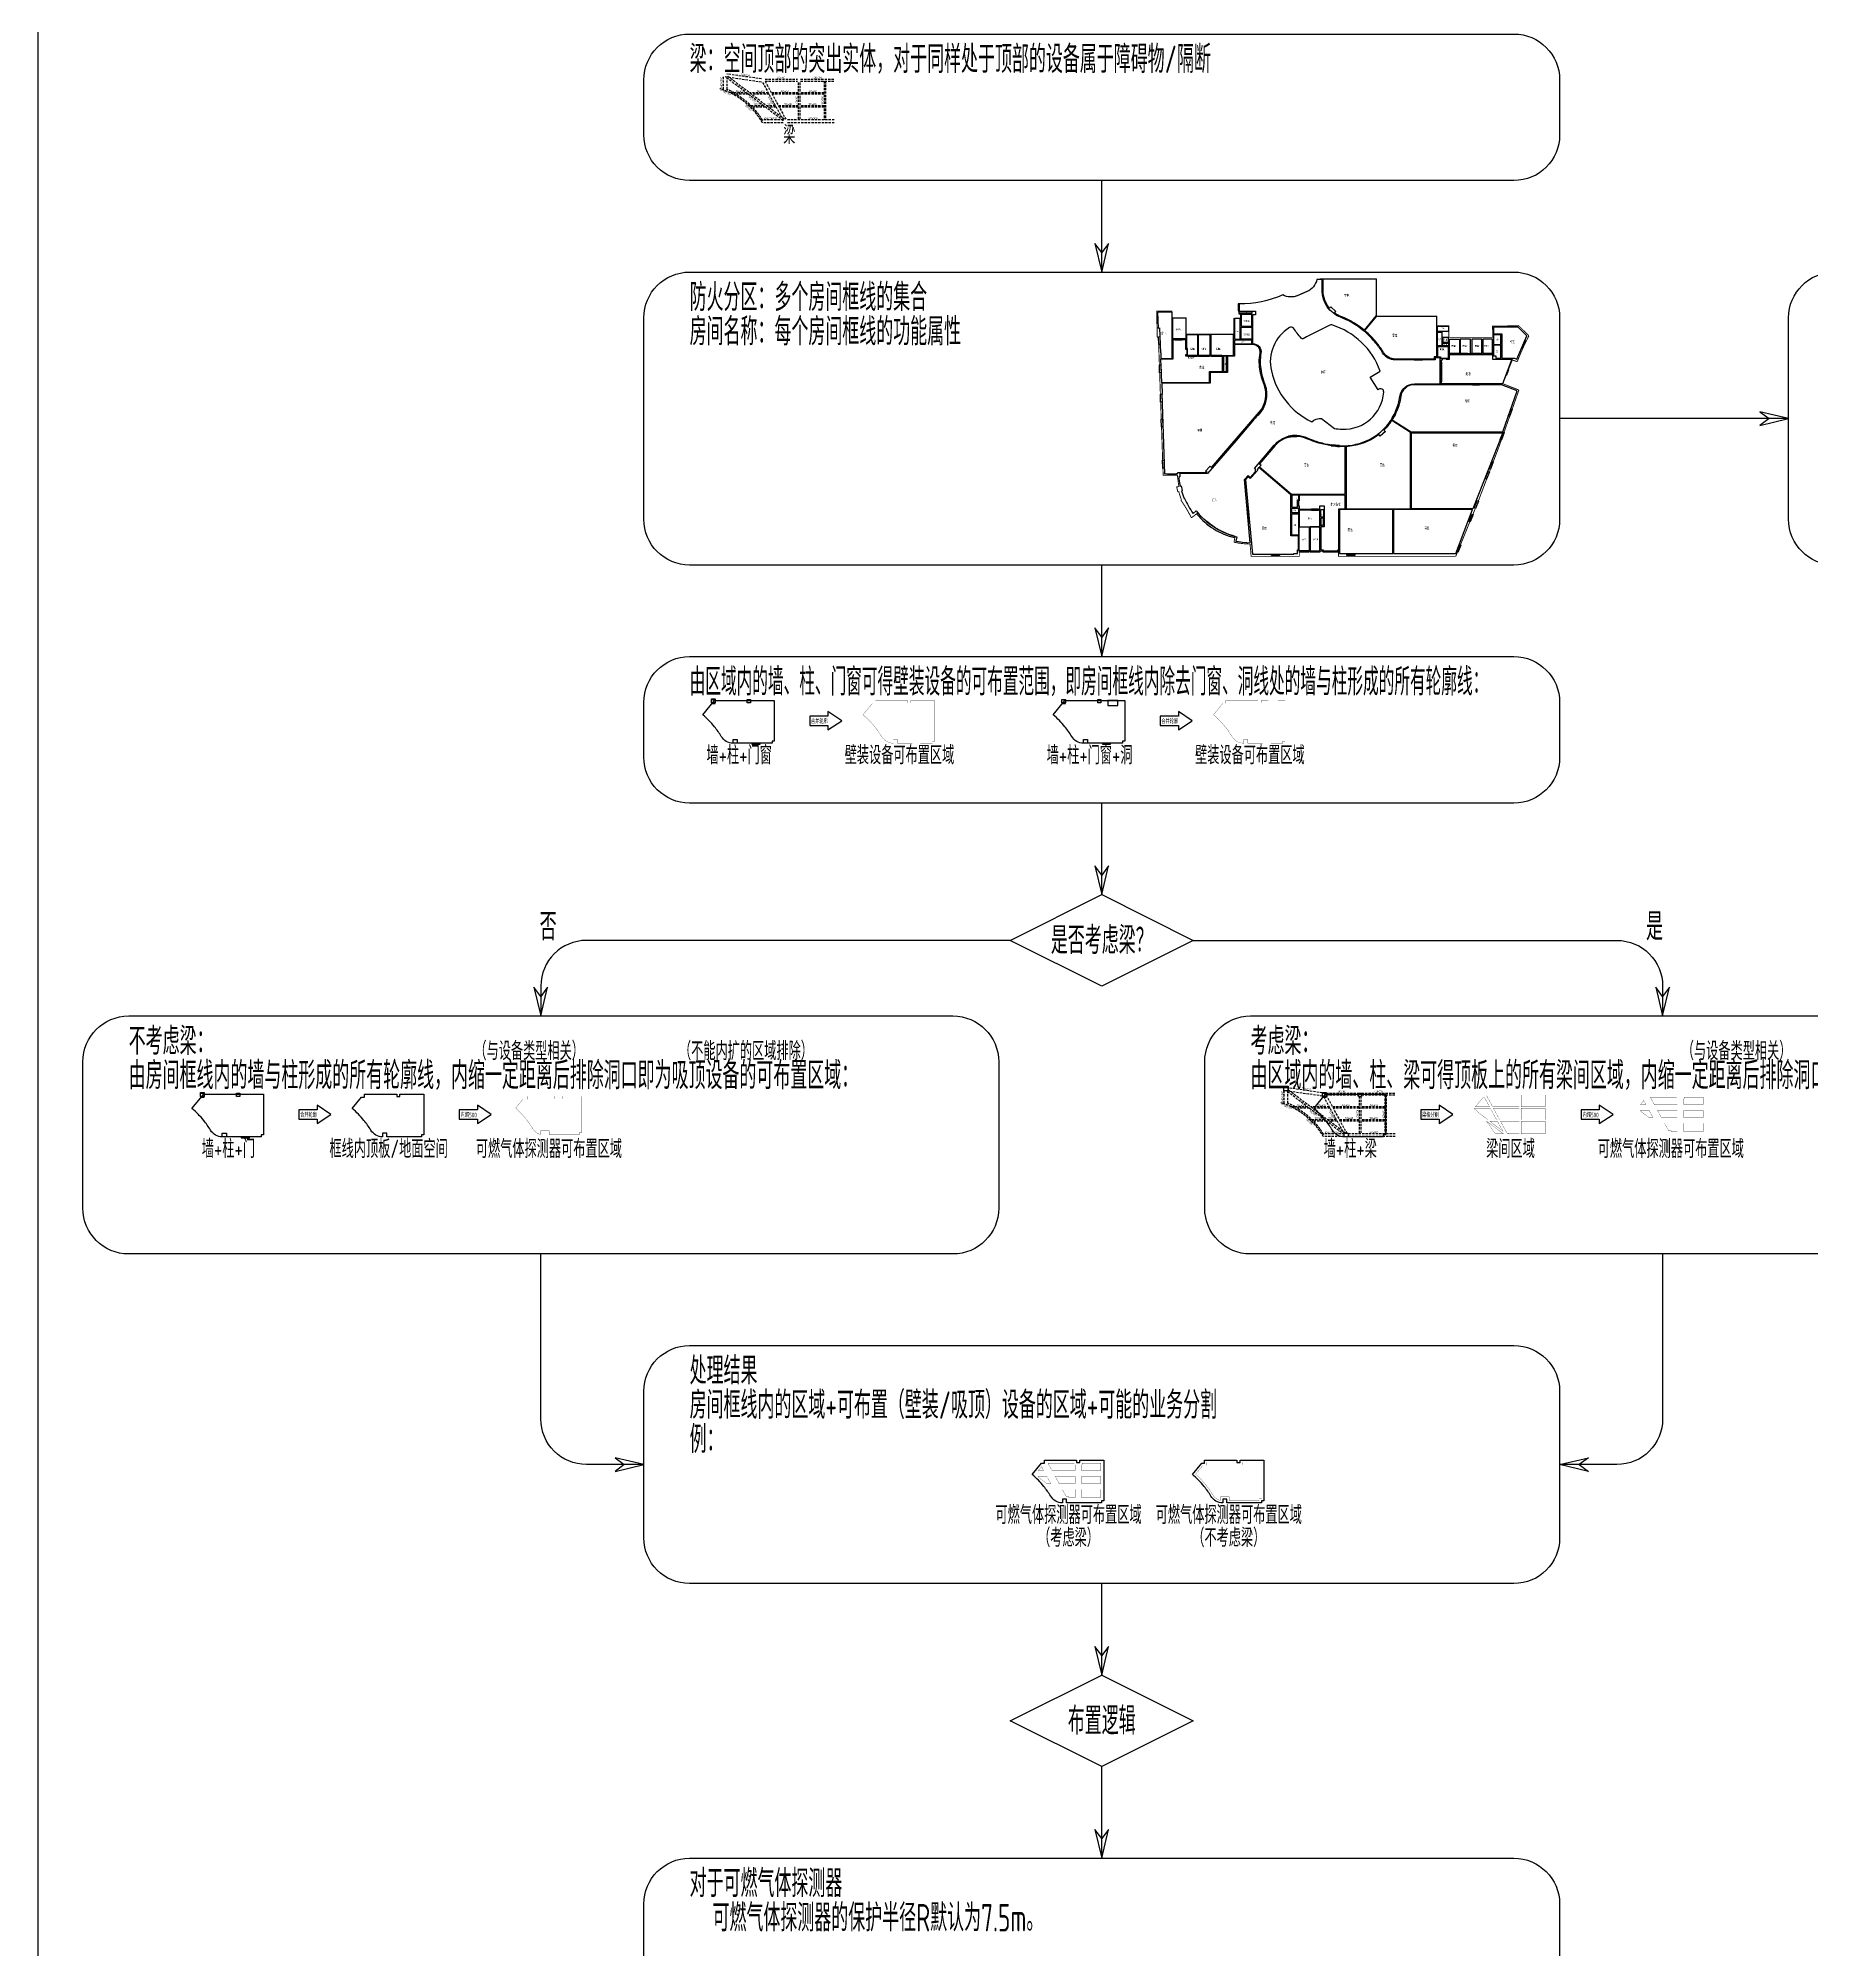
# Model space of a CAD drawing. Header units: millimetres. Extents: x 0 to 4164250, y 0 to 1261500.
# Drawn here: x 644500 to 1031809, y 423000 to 840587 of the extents above; entities that cross this region are included whole.
import ezdxf
from ezdxf.enums import TextEntityAlignment as Align

# ---------------------------------------------------------------- set-up
doc = ezdxf.new("R2010")
doc.units = ezdxf.units.MM
doc.header["$LTSCALE"] = 1000
doc.linetypes.add('__覆盖_S20-tplt_TEN25IN7$0$DASHED', pattern=[0.75, 0.5, -0.25])
doc.linetypes.add('DASH', pattern=[0.35, 0.25, -0.1])
doc.layers.add('AD-AREA-DIVD', color=1, linetype='Continuous', true_color=0xff0000)
for name, color, linetype in [('AD-AREA-OUTL', 31, 'Continuous'), ('AD-NAME-ROOM', 9, 'Continuous'), ('AE-HOLE', 201, 'Continuous'), ('C-SHET-SHET', 144, 'Continuous'), ('E-UNIV-DIAG', 2, 'Continuous'), ('E-UNIV-NOTE', 6, 'Continuous'), ('E-UNIV-REV', 6, 'Continuous'), ('S_BEAM', 4, '__覆盖_S20-tplt_TEN25IN7$0$DASHED'), ('S_BEAM_SECD', 142, '__覆盖_S20-tplt_TEN25IN7$0$DASHED'), ('S_BEAM_SECD_TEXT_HORZ', 9, 'Continuous'), ('S_BEAM_SECD_TEXT_VERT', 211, 'Continuous'), ('S_BEAM_TEXT_HORZ', 7, 'Continuous'), ('S_BEAM_TEXT_VERT', 41, 'Continuous'), ('可布置区域（吸顶）', 3, 'Continuous'), ('可布置区域（壁装）', 5, 'Continuous'), ('房间框线', 30, 'Continuous'), ('柱子', 7, 'Continuous'), ('门窗框线', 114, 'Continuous')]:
    doc.layers.add(name, color=color, linetype=linetype)
doc.styles.add('__覆盖_S20-tplt_TEN25IN7$0$TH-STYLE1', font='Tssdeng.shx', dxfattribs={"width": 0.7, "bigfont": 'Tssdchn.shx'})
doc.styles.add('TH-STYLE3', font='tssdeng.shx', dxfattribs={"width": 0.65, "bigfont": 'tssdchn.shx'})

msp = doc.modelspace()

# ---------------------------------------------------------------- linework, layer by layer
at = {"layer": 'AD-AREA-DIVD', "linetype": 'DASH', "ltscale": 2, "const_width": 200}
msp.add_lwpolyline([(970026.2, 775581.55, 0.027793692), (967496.54, 769942.75), (966408.84, 770300.9), (964344.05, 765107.79), (967858.26, 763727.83, -0.018497551), (954059.6, 727404.6), (928451.37, 727404.61), (928451.37, 728554.61), (919901.37, 728554.61), (919901.37, 727404.61), (909379.14, 727404.61), (909145.14, 730083.81, -0.047494855), (905635.51, 730482.59), (905815.03, 731460.59, -0.166932705), (897490.15, 736726.91), (896342.76, 735819.69, 0.038836248), (894028.36, 739688.58), (894168.9, 739748.28, -0.01876645), (893564.79, 741553.11), (893381.47, 741498.55), (893106.65, 742549.62), (893594.01, 742664.6), (893264.34, 745118.6), (890166.4, 745104.61), (889134.78, 775268.2), (888884.93, 775259.65), (888740.19, 780954.6), (892099.69, 780954.61), (892099.69, 779504.61), (895149.69, 779504.61), (895201.37, 775914.61), (905601.37, 775914.61), (905601.37, 779404.61), (907051.37, 779404.61), (907051.37, 780304.61), (906749.69, 780304.61), (906749.69, 782554.61, 0.108474649), (916296.06, 784527.5, 0.232535743), (919570.18, 784363.71), (921570.18, 785225.76, 0.246120268), (923741.72, 787904.61), (924851.37, 788054.61), (936701.37, 788054.61), (936701.37, 779904.61), (949901.37, 779904.61), (949901.37, 777754.61), (952551.37, 777754.61), (952551.37, 775244.61), (962151.37, 775244.61), (962099.69, 777674.61), (967821.14, 777774.61)], format="xyb", close=True, dxfattribs=at)
at = {"layer": 'AD-AREA-OUTL'}
for points in [[(893799.55, 745504.61), (893799.56, 744754.66), (893562.77, 744754.66), (893608.55, 744317.61), (893740.29, 743435.84), (893885.94, 742734.31), (894079.73, 742780.3), (894339.97, 741783.65), (894147.88, 741727.65), (894429.55, 740854.43), (894760.77, 740010.56), (894764.68, 740001.35), (894856.72, 740040.45, 0.060061963), (896739.12, 736777.44), (897403.17, 737308.98), (898037.1, 736542.88, 0.126743345), (905374.61, 731874.31), (905935.23, 731731.66), (905940.72, 731730.38), (905948.96, 731765.84), (906241.18, 731697.97), (906017.6, 730735.34), (906621.78, 730612.93), (907504.13, 730485.21), (908413.05, 730406.76), (909170.01, 730383.18), (907957.94, 744170.78), (908715.09, 745048.18), (909169.34, 744656.19), (910299.69, 745966.08), (910299.69, 746436.49), (910078.12, 746627.7), (914431.92, 751672.97, -0.152021144), (917559.68, 753621.32, -0.072967074), (919348.86, 753818.37, -0.095966598), (921646.44, 753286.88, 0.034470114), (924218.56, 752348.67, 0.033817269), (926894.36, 751769.27, 0.022939562), (928685.41, 751590, 0.026827212), (930099.03, 751577.26, 0.036888367), (931886.44, 751789.83, 0.063254514), (934887.08, 752779.06, 0.055680586), (937212.16, 754223.97, 0.040683964), (938704.61, 755610.47, 0.036628578), (939819.05, 757023.99, 0.014108749), (940204.97, 757631.13, 0.03662859), (941011.74, 759240.21, 0.063674577), (941848.58, 762331.69, -0.373636224), (945019.95, 765104.61), (950649.69, 765104.61), (950649.69, 770754.61), (949549.69, 770754.61), (949549.69, 770304.61), (940846.67, 770304.61, -0.263529203), (938101.49, 771859.47, 0.034531757), (936627.19, 773972.69, 0.024331231), (935431.07, 775317.8, 0.081947128), (930534.49, 778901.31, 0.024331231), (928890.64, 779634.61, -0.307417986), (924899.69, 785426.34), (924899.69, 787904.61), (923741.72, 787904.61, -0.246120268), (921570.18, 785225.76), (919570.18, 784363.71, -0.232535743), (916296.06, 784527.5, -0.108464558), (906749.69, 782554.61), (906749.69, 780954.61), (910299.69, 780954.61), (910299.69, 780154.61), (909699.69, 780154.61), (909699.69, 773854.61, -0.471872406), (911527.13, 771747.59, 0.086633803), (911548.46, 767875.21, 0.033564408), (911983.01, 766140.46, 0.008192837), (912380.02, 764977.33, -0.290445672), (910880.46, 758271.97, 0.036712269), (909704.48, 756909.22), (907275.1, 754094), (906099.13, 752731.26), (899862.93, 745504.61)], [(936649.69, 779991.39), (934064.96, 776838.8, 0.054873363), (930616.07, 779084.17, 0.02394224), (928972.21, 779817.48, -0.026927145), (928262.66, 780139.09, -0.03976702), (927587.75, 780561.18), (927884.16, 780883.9), (926779.41, 781898.56), (926490.81, 781584.34, -0.175482196), (925099.69, 785425.98), (925099.69, 788004.61), (936649.69, 788004.61)], [(924731.81, 757514.11), (927549.96, 755312.34, 0.02233398), (929236.46, 755169.03, 0.405015708), (938328.38, 763298, 0.630813976), (937257.6, 763906.65, -0.025087001), (937090.63, 763802.32), (935394.89, 766516.07), (937567.21, 767873.49, 0.234123038), (927034.58, 777955, 0.196520459), (926544.44, 777913.47, -0.000160731), (920752.78, 774954.63, -0.358308477), (920318.4, 775050, -0.000187057), (918605.85, 777228.64, 0.381789356), (917753.16, 777379.9, 0.320902462), (913789.8, 767897.49, 0.227112064), (922603.98, 756812.84, -0.193706044)], [(936796.98, 779854.61), (949849.69, 779854.61), (949849.69, 770954.61), (949349.69, 770954.61), (949349.69, 770504.61), (940846.49, 770504.61, -0.263559575), (938273.58, 771962.59, 0.034911741), (936776.82, 774105.75, 0.023703058), (935580.7, 775450.85, 0.024950908), (934217.18, 776712.65)], [(909699.69, 773654.61), (905774.99, 773654.61), (905749.69, 771104.61), (904199.69, 771104.61), (904199.69, 767554.61), (900449.69, 767554.61), (900449.69, 765204.61), (889879.2, 765204.61), (889959.69, 762851.11), (889860.23, 762847.71), (890456.31, 745404.61), (893113.29, 745404.66), (893113.29, 745504.63), (893399.69, 745504.63), (893399.69, 745704.61), (899771.35, 745704.61), (899430.66, 745998.61), (900410.64, 747134.23), (900751.33, 746840.24), (910729.04, 758402.63), (911125.89, 758862.5, 0.275125234), (912194.6, 764907.12, -0.015821003), (911791.7, 766082.14, -0.026668966), (911351.76, 767839, -0.093537814), (911330.05, 771781.63, 0.472698839)], [(940191.78, 757229.15), (944328.74, 754604.61), (964343.72, 754604.62), (967481.75, 763553.37), (964027.85, 764904.61), (945039.94, 764904.61, 0.375528552), (942046.03, 762304.34, -0.063674577), (941195.94, 759163.88, -0.03662859), (940376.05, 757528.65, -0.014094469)], [(911209.52, 747632.66), (911550.21, 747338.66), (911225.26, 746962.11), (918186.88, 740954.61), (929899.69, 740954.61), (929899.69, 751369.62, -0.021143232), (928665.47, 751390.8, -0.020165528), (926874.42, 751570.07, -0.070822888), (921565.61, 753105.25, 0.097129433), (919371, 753617.38, 0.072777057), (917581.82, 753420.32, 0.15346618), (914583.33, 751542.31)]]:
    msp.add_lwpolyline(points, format="xyb", close=True, dxfattribs=at)
for points in [[(892099.69, 770654.61), (892099.69, 780754.61), (888947.14, 780754.61), (889066.07, 777277.28), (889365.9, 777287.53), (889552.12, 771842.44), (889652.06, 771845.86), (889692.8, 770654.61)], [(895149.69, 774904.61), (892299.69, 774904.61), (892299.69, 779504.61), (895149.69, 779504.61)], [(906999.69, 779354.61), (905749.69, 779354.61), (905749.69, 774854.61), (906999.69, 774854.61)], [(906749.69, 780854.61), (909499.15, 780854.61), (909499.15, 780454.61), (906749.69, 780454.61)], [(907199.69, 777654.61), (909499.69, 777654.61), (909499.69, 780254.61), (907199.69, 780254.61)], [(907199.69, 777454.61), (909499.69, 777454.61), (909499.69, 774854.61), (907199.69, 774854.61)], [(950049.69, 777704.61), (952499.69, 777704.61), (952499.69, 776554.61), (950049.69, 776554.61)], [(962299.69, 777474.61), (962299.69, 776004.61), (964099.69, 776004.61), (964099.69, 770704.61), (966857.41, 770704.61), (967371.75, 770495.14), (969568.35, 775603.14), (967696.88, 777474.61)], [(903149.69, 771104.61), (895149.69, 771104.61), (895149.69, 771504.61), (895399.69, 771504.61), (895399.69, 772604.61), (895149.69, 772604.61), (895149.69, 774704.61), (892299.69, 774704.61), (892299.69, 770454.61), (889599.58, 770454.61), (889772.3, 765404.61), (900249.69, 765404.61), (900249.69, 767754.61), (903149.69, 767754.61)], [(895349.69, 775894.61), (897699.69, 775894.61), (897699.69, 771304.61), (895499.69, 771304.61), (895499.69, 772804.61), (895349.69, 772804.61)], [(897899.69, 775894.61), (900349.69, 775894.61), (900349.69, 771304.61), (897899.69, 771304.61)], [(905549.69, 775894.61), (900549.69, 775894.61), (900549.69, 771304.61), (905549.69, 771304.61)], [(909499.69, 774654.61), (905749.69, 774654.61), (905749.69, 773854.61), (909499.69, 773854.61)], [(951049.69, 773354.61), (950049.69, 773354.61), (950049.69, 776354.61), (951049.69, 776354.61)], [(950049.69, 773154.61), (950049.69, 770954.61), (950749.69, 770954.61), (950749.69, 770704.61), (952499.69, 770704.61), (952499.69, 773154.61)], [(952499.69, 775204.61), (951249.69, 775204.61), (951249.69, 774204.61), (952499.69, 774204.61)], [(951249.69, 774004.61), (952499.69, 774004.61), (952499.69, 773354.61), (951249.69, 773354.61)], [(952699.69, 774874.61), (954849.69, 774874.61), (954849.69, 771714.61), (952699.69, 771714.61)], [(955049.69, 771704.61), (957299.69, 771704.61), (957299.69, 774874.61), (955049.69, 774874.61)], [(957599.69, 771694.61), (959749.69, 771694.61), (959749.69, 774864.61), (957599.69, 774864.61)], [(959949.69, 771694.61), (962099.69, 771694.61), (962099.69, 774864.61), (959949.69, 774864.61)], [(963899.71, 775804.62), (962299.69, 775804.62), (962299.69, 773704.61), (963899.71, 773704.61)], [(963899.69, 770704.61), (963899.47, 773504.19), (962299.69, 773504.61), (962299.69, 771204.63), (962799.71, 771204.61), (962799.71, 770704.61)], [(903999.69, 771104.61), (903349.69, 771104.61), (903349.69, 767754.61), (903999.69, 767754.61)], [(964267.19, 765104.61), (950949.69, 765104.61), (950949.69, 770304.61), (951199.69, 770304.61), (951199.69, 770604.61), (951999.69, 770604.61), (951999.68, 770504.61), (952699.68, 770504.61), (952699.69, 771504.61), (962099.69, 771504.61), (962099.69, 770504.61), (966328.34, 770504.61)], [(944399.69, 754404.61), (964316.86, 754404.61), (957804.7, 737804.61), (944399.69, 737804.61)], [(909642.6, 727854.61), (918699.69, 727854.61), (918699.69, 728054.61), (919499.69, 728054.61), (919499.69, 728804.61), (919699.69, 728804.61), (919699.69, 731854.61), (918049.69, 731854.61), (918049.69, 740808.82), (911094.6, 746810.69), (910700.89, 746354.46), (910814.45, 746256.46), (909190.09, 744374.11), (908735.84, 744766.1), (908164.57, 744104.1)], [(918249.69, 738154.61), (919499.69, 738154.61), (919499.69, 739754.61), (919799.69, 739754.61), (919799.69, 740754.61), (918249.69, 740754.61)], [(929899.69, 737804.61), (929899.69, 740754.61), (919899.69, 740754.61), (919899.69, 739554.61), (919699.69, 739554.61), (919699.7, 738454.63), (919899.67, 738454.63), (919899.69, 737704.61), (924399.68, 737704.61), (924399.69, 738454.61), (925299.69, 738454.61), (925299.69, 733854.61), (924599.69, 733854.61), (924599.69, 728804.61), (925099.72, 728804.61), (925099.72, 728604.61), (928299.72, 728604.52), (928299.72, 728804.61), (928499.69, 728804.61), (928499.69, 737804.61)], [(918249.69, 737954.61), (919699.69, 737954.61), (919699.69, 736904.61), (918249.69, 736904.61)], [(918249.69, 736704.61), (919699.69, 736704.61), (919699.69, 732054.61), (918249.69, 732054.61)], [(919899.69, 733834.61), (924399.69, 733834.61), (924399.69, 737504.61), (919899.69, 737504.61)], [(925199.69, 735954.61), (924599.69, 735954.61), (924599.69, 737654.63), (925199.69, 737654.63)], [(925199.69, 735754.61), (924599.69, 735754.61), (924599.69, 734054.61), (925199.69, 734054.61)], [(940299.69, 737604.61), (928699.69, 737604.61), (928699.69, 728054.61), (940299.69, 728054.61)], [(957725.54, 737604.61), (940499.69, 737604.61), (940499.69, 728054.61), (954094.37, 728054.61)], [(919899.69, 733834.61), (922049.69, 733834.61), (922049.69, 728604.61), (919899.69, 728604.61)], [(922249.17, 728604.61), (924399.69, 728604.61), (924399.69, 733834.61), (922249.17, 733834.61)]]:
    msp.add_lwpolyline(points, close=True, dxfattribs=at)
msp.add_lwpolyline([(930099.69, 751377.08), (930099.69, 737804.61), (944199.69, 737804.61), (944199.69, 754449.63), (940083.92, 757060.73, -0.003830145), (939976.52, 756899.84, -0.03568477), (938862.08, 755486.32, -0.013480636), (938390.18, 754995.7), (938693.11, 754649.23), (937563.87, 753661.91), (937260.96, 754008.35, -0.11787199), (931910.12, 751590.71, -0.035684688), (930122.71, 751378.14, -0.000456264), (930099.69, 751377.08, 1.218045454)], format="xyb", dxfattribs=at)
at = {"layer": 'AE-HOLE'}
msp.add_lwpolyline([(880252.39, 695933.58), (878102.39, 695933.58), (878102.39, 694783.56), (880252.39, 694783.56)], close=True, dxfattribs=at)
at = {"layer": 'C-SHET-SHET'}
msp.add_lwpolyline([(644500, 1261500), (1239000, 1261500), (1239000, 0), (644500, 0)], close=True, dxfattribs=at)
at = {"layer": 'E-UNIV-DIAG', "color": 3}
for points in [[(966750, 809500), (786750, 809500, -0.414213562), (776750, 819500), (776750, 831500, -0.414213562), (786750, 841500), (966750, 841500, -0.414213562), (976750, 831500), (976750, 819500, -0.414213562)], [(966750, 725500), (786750, 725500, -0.414213562), (776750, 735500), (776750, 779500, -0.414213562), (786750, 789500), (966750, 789500, -0.414213562), (976750, 779500), (976750, 735500, -0.414213562)], [(1216750, 725500), (1036750, 725500, -0.414213562), (1026750, 735500), (1026750, 779500, -0.414213562), (1036750, 789500), (1216750, 789500, -0.414213562), (1226750, 779500), (1226750, 735500, -0.414213562)]]:
    msp.add_lwpolyline(points, format="xyb", close=True, dxfattribs=at)
at = {"layer": 'E-UNIV-DIAG'}
for points in [[(876750, 789500), (876750, 809500)], [(876750, 789500), (878250, 795776.24), (876750, 793776.24), (875250, 795776.24), (876750, 789500)], [(1026750, 757500), (976750, 757500)], [(1026750, 757500), (1020473.76, 759000), (1022473.76, 757500), (1020473.76, 756000), (1026750, 757500)], [(876750, 705500), (876750, 725500)], [(876750, 705500), (878250, 711776.24), (876750, 709776.24), (875250, 711776.24), (876750, 705500)], [(876750, 653500), (876750, 673500)], [(876750, 653500), (878250, 659776.24), (876750, 657776.24), (875250, 659776.24), (876750, 653500)], [(754250, 627000), (755750, 633276.24), (754250, 631276.24), (752750, 633276.24), (754250, 627000)], [(999250, 627000), (1000750, 633276.24), (999250, 631276.24), (997750, 633276.24), (999250, 627000)], [(776750, 529000), (770473.76, 530500), (772473.76, 529000), (770473.76, 527500), (776750, 529000)], [(976750, 529000), (983026.24, 530500), (981026.24, 529000), (983026.24, 527500), (976750, 529000)], [(876750, 483000), (876750, 503000)], [(876750, 483000), (878250, 489276.24), (876750, 487276.24), (875250, 489276.24), (876750, 483000)], [(876750, 443000), (876750, 463000)], [(876750, 443000), (878250, 449276.24), (876750, 447276.24), (875250, 449276.24), (876750, 443000)]]:
    msp.add_lwpolyline(points, dxfattribs=at)
for points in [[(966750, 673500), (786750, 673500, -0.414213562), (776750, 683500), (776750, 695500, -0.414213562), (786750, 705500), (966750, 705500, -0.414213562), (976750, 695500), (976750, 683500, -0.414213562)], [(844250, 575000), (664250, 575000, -0.414213562), (654250, 585000), (654250, 617000, -0.414213562), (664250, 627000), (844250, 627000, -0.414213562), (854250, 617000), (854250, 585000, -0.414213562)], [(1089250, 575000), (909250, 575000, -0.414213562), (899250, 585000), (899250, 617000, -0.414213562), (909250, 627000), (1089250, 627000, -0.414213562), (1099250, 617000), (1099250, 585000, -0.414213562)], [(966750, 503000), (786750, 503000, -0.414213562), (776750, 513000), (776750, 545000, -0.414213562), (786750, 555000), (966750, 555000, -0.414213562), (976750, 545000), (976750, 513000, -0.414213562)], [(966750, 391000), (786750, 391000, -0.414213562), (776750, 401000), (776750, 433000, -0.414213562), (786750, 443000), (966750, 443000, -0.414213562), (976750, 433000), (976750, 401000, -0.414213562)]]:
    msp.add_lwpolyline(points, format="xyb", close=True, dxfattribs=at)
for points in [[(876750, 653500), (896750, 643500), (876750, 633500), (856750, 643500)], [(876750, 483000), (896750, 473000), (876750, 463000), (856750, 473000)]]:
    msp.add_lwpolyline(points, close=True, dxfattribs=at)
for points in [[(856750, 643500), (764250, 643500, 0.414213562), (754250, 633500), (754250, 627000)], [(896750, 643500), (989250, 643500, -0.414213562), (999250, 633500), (999250, 627000)], [(776750, 529000), (764250, 529000, -0.414213562), (754250, 539000), (754250, 575000)], [(999250, 575000), (999250, 539000, -0.414213562), (989250, 529000), (976750, 529000)]]:
    msp.add_lwpolyline(points, format="xyb", dxfattribs=at)
at = {"layer": 'E-UNIV-NOTE'}
for points in [[(819962.76, 691483.58), (816962.76, 693483.58), (816962.76, 692483.58), (812994.12, 692483.58), (812994.12, 690483.58), (816962.76, 690483.58), (816962.76, 689483.58), (819962.76, 691483.58)], [(896489.75, 691483.58), (893489.75, 693483.58), (893489.75, 692483.58), (889521.11, 692483.58), (889521.11, 690483.58), (893489.75, 690483.58), (893489.75, 689483.58), (896489.75, 691483.58)], [(708412.54, 605483.58), (705412.54, 607483.58), (705412.54, 606483.58), (701443.9, 606483.58), (701443.9, 604483.58), (705412.54, 604483.58), (705412.54, 603483.58), (708412.54, 605483.58)], [(743412.54, 605483.58), (740412.54, 607483.58), (740412.54, 606483.58), (736443.9, 606483.58), (736443.9, 604483.58), (740412.54, 604483.58), (740412.54, 603483.58), (743412.54, 605483.58)], [(953412.54, 605483.58), (950412.54, 607483.58), (950412.54, 606483.58), (946443.9, 606483.58), (946443.9, 604483.58), (950412.54, 604483.58), (950412.54, 603483.58), (953412.54, 605483.58)], [(988412.54, 605483.58), (985412.54, 607483.58), (985412.54, 606483.58), (981443.9, 606483.58), (981443.9, 604483.58), (985412.54, 604483.58), (985412.54, 603483.58), (988412.54, 605483.58)]]:
    msp.add_lwpolyline(points, dxfattribs=at)
at = {"layer": 'E-UNIV-REV', "const_width": 50}
for points in [[(967950.18, 609433.6), (967800.18, 609433.6), (967800.18, 609733.58), (960750.19, 609733.58), (960750.19, 609675.75), (962132.92, 607133.58), (967950.18, 607133.58)], [(973600.18, 609733.57), (968500.18, 609733.57), (968500.18, 609433.6), (968350.18, 609433.6), (968350.18, 607133.58), (973600.18, 607133.58)], [(960280.49, 609283.58), (960113.76, 609283.58), (958348.44, 607133.58), (961449.91, 607133.58)], [(967950.18, 606833.58), (962296.1, 606833.58), (963655.89, 604333.58), (967950.18, 604333.58)], [(973600.18, 606833.58), (968350.18, 606833.58), (968350.18, 604333.58), (973600.18, 604333.58)], [(963136.05, 604033.58), (961455.37, 604033.58), (964313.95, 601867.99)], [(967950.18, 604033.58), (963819.06, 604033.58), (965260.44, 601383.58), (965600.18, 601383.58), (965600.18, 601233.57), (967950.18, 601233.57)], [(973600.18, 604033.58), (968350.18, 604033.58), (968350.18, 601233.57), (973600.18, 601233.57)]]:
    msp.add_lwpolyline(points, close=True, dxfattribs=at)
for points in [[(961613.08, 606833.58), (958102.12, 606833.58), (958067.67, 606791.62, -0.022146627), (959284.36, 605678.29), (961059.37, 604333.58), (962972.88, 604333.58)], [(960792.97, 604033.58), (960748.1, 604033.58, -0.032328056), (962124.07, 602041.56, 0.090285864), (962832.64, 601233.57), (964488.98, 601233.57)]]:
    msp.add_lwpolyline(points, format="xyb", close=True, dxfattribs=at)
at = {"layer": 'S_BEAM'}
for p, q in [((794050.12, 832133.63), (794050.12, 829310.63)), ((802450.19, 830987.18), (794425.25, 832133.63)), ((807200.18, 822573.57), (794580.92, 832133.63)), ((794850.13, 832133.63), (794850.12, 828998.68)), ((802450.19, 831694.28), (794900.12, 832772.89)), ((807453.38, 822883.57), (794900.12, 832393.63)), ((803250.19, 831633.58, 0), (810300.18, 831633.58, 0)), ((803250.19, 831233.58, 0), (810300.18, 831233.58, 0)), ((803250.19, 831175.75), (807760.44, 822883.58)), ((811000.18, 831633.57, 0), (818350.18, 831633.57, 0)), ((811000.18, 831233.57, 0), (818350.18, 831233.57, 0)), ((802698.91, 830933.57), (807200.18, 822657.9)), ((810450.18, 830933.58, 0), (810450.18, 822733.57, 0)), ((810850.18, 830933.58, 0), (810850.18, 822733.57, 0)), ((807200.18, 822733.57), (802300.68, 822733.57)), ((818350.18, 822733.57), (808100.18, 822733.57)), ((807200.18, 822133.57), (802663.46, 822133.57)), ((818350.18, 822133.57), (808100.18, 822133.57)), ((916550.12, 610633.63), (916550.12, 607810.63)), ((924950.19, 609487.18), (916925.25, 610633.63)), ((929700.18, 601073.57), (917080.92, 610633.63)), ((917350.13, 610633.63), (917350.12, 607498.68)), ((924950.19, 610194.28), (917400.12, 611272.89)), ((929953.38, 601383.57), (917400.12, 610893.63)), ((925399.71, 610130.06), (925750.19, 610079.99)), ((925750.19, 610133.58, 0), (932800.18, 610133.58, 0)), ((925750.19, 609733.58, 0), (932800.18, 609733.58, 0)), ((933500.18, 610133.57, 0), (940850.18, 610133.57, 0)), ((933500.18, 609733.57, 0), (940850.18, 609733.57, 0)), ((925198.91, 609433.57), (929700.18, 601157.9)), ((925750.19, 609675.75), (930260.44, 601383.58)), ((932950.18, 609433.58, 0), (932950.18, 601233.57, 0)), ((933350.18, 609433.58, 0), (933350.18, 601233.57, 0)), ((929700.18, 601233.57), (924800.68, 601233.57)), ((929700.18, 600633.57), (925163.46, 600633.57)), ((940850.18, 601233.57), (930600.18, 601233.57)), ((940850.18, 600633.57), (930600.18, 600633.57))]:
    msp.add_line(p, q, dxfattribs=at)
at = {"layer": 'S_BEAM_SECD'}
for p, q in [((816100.18, 831233.57), (816100.18, 822733.57)), ((816400.18, 831233.57), (816400.18, 822733.57)), ((799200.97, 828633.58), (795656.9, 828633.58)), ((799596.97, 828333.58), (796244.49, 828333.58)), ((803949.91, 828633.58), (799863.38, 828633.58)), ((804113.08, 828333.58), (800259.38, 828333.58)), ((810450.18, 828633.58), (804632.92, 828633.58)), ((810450.18, 828333.58), (804796.1, 828333.58)), ((816100.18, 828633.58), (810850.18, 828633.58)), ((816100.18, 828333.58), (810850.18, 828333.58)), ((802896.97, 825833.58), (799723.43, 825833.58)), ((803292.97, 825533.58), (800034.54, 825533.58)), ((805472.88, 825833.58), (803592.02, 825833.58)), ((805636.05, 825533.58), (803955.37, 825533.58)), ((810450.18, 825833.58), (806155.89, 825833.58)), ((810450.18, 825533.58), (806319.06, 825533.58)), ((816100.18, 825833.58), (810850.18, 825833.58)), ((816100.18, 825533.58), (810850.18, 825533.58)), ((938600.18, 609733.57), (938600.18, 601233.57)), ((938900.18, 609733.57), (938900.18, 601233.57)), ((921700.97, 607133.58), (918156.9, 607133.58)), ((922096.97, 606833.58), (918744.49, 606833.58)), ((926449.91, 607133.58), (922363.38, 607133.58)), ((926613.08, 606833.58), (922759.38, 606833.58)), ((932950.18, 607133.58), (927132.92, 607133.58)), ((932950.18, 606833.58), (927296.1, 606833.58)), ((938600.18, 607133.58), (933350.18, 607133.58)), ((938600.18, 606833.58), (933350.18, 606833.58)), ((925396.97, 604333.58), (922223.43, 604333.58)), ((925792.97, 604033.58), (922534.54, 604033.58)), ((927972.88, 604333.58), (926059.37, 604333.58)), ((928136.05, 604033.58), (926455.37, 604033.58)), ((932950.18, 604333.58), (928655.89, 604333.58)), ((932950.18, 604033.58), (928819.06, 604033.58)), ((938600.18, 604333.58), (933350.18, 604333.58)), ((938600.18, 604033.58), (933350.18, 604033.58))]:
    msp.add_line(p, q, dxfattribs=at)
for centre, radius, start, end in [((788476.28, 813862.8), 16421.99, 30.2411046, 72.6074502), ((788492.01, 813874.81), 16806.01, 61.4239241, 67.7654942), ((788492.01, 813874.81), 16706.01, 31.6057438, 59.9380576), ((910976.28, 592362.8), 16421.99, 30.2411046, 72.6074502), ((910992.01, 592374.81), 16806.01, 61.4239241, 67.7654942), ((910992.01, 592374.81), 16706.01, 31.6057438, 59.9380576)]:
    msp.add_arc(centre, radius, start, end, dxfattribs=at)
at = {"layer": '可布置区域（吸顶）', "const_width": 50}
for points in [[(762700.18, 601083.58), (756100.18, 601083.58), (756100.18, 601883.58), (754200.18, 601883.58), (754200.18, 601133.53, -0.210716351), (752552.96, 602298.56, 0.034911741), (751016.27, 604498.9, 0.023703058), (749788.67, 605879.4, 0.018471304), (748764.37, 606852.22), (750350.17, 608783.58), (751250.19, 608783.58), (751250.19, 609433.58), (757300.18, 609433.58), (757300.18, 608933.6), (759000.18, 608933.6), (759000.18, 609433.58), (763200.18, 609433.58), (763200.18, 601533.58), (762700.18, 601533.58)], [(996315.87, 606333.58), (994329.26, 606333.58, -0.005190543), (994613.45, 606056.26), (996227.38, 604833.58), (997131.74, 604833.58)], [(864791.23, 526379.11), (862804.63, 526379.11, -0.005190543), (863088.82, 526101.78), (864702.75, 524879.11), (865607.11, 524879.11)], [(911175.55, 521129.11), (904575.55, 521129.11), (904575.55, 521929.11), (902675.55, 521929.11), (902675.55, 521179.06, -0.210716351), (901028.33, 522344.09, 0.034911741), (899491.64, 524544.42, 0.023703058), (898264.04, 525924.93, 0.018471304), (897239.74, 526897.74), (898825.54, 528829.11), (899725.56, 528829.11), (899725.56, 529479.11), (905775.55, 529479.11), (905775.55, 528979.12), (907475.55, 528979.12), (907475.55, 529479.11), (911675.55, 529479.11), (911675.55, 521579.11), (911175.55, 521579.11)]]:
    msp.add_lwpolyline(points, format="xyb", close=True, dxfattribs=at)
for points in [[(995129.47, 608514.79), (994405.93, 607633.58), (995608.78, 607633.58)], [(1002450.18, 608933.6), (1002300.18, 608933.6), (1002300.18, 609233.58), (996559.87, 609233.58), (997430.14, 607633.58), (1002450.18, 607633.58)], [(1002450.18, 606333.58), (998137.23, 606333.58), (998953.1, 604833.58), (1002450.18, 604833.58)], [(1008100.18, 609233.57), (1004000.18, 609233.57), (1004000.18, 608933.6), (1003850.18, 608933.6), (1003850.18, 607633.58), (1008100.18, 607633.58)], [(1008100.18, 606333.58), (1003850.18, 606333.58), (1003850.18, 604833.58), (1008100.18, 604833.58)], [(1002450.18, 603533.58), (999660.2, 603533.58), (1000557.66, 601883.58), (1001100.18, 601883.58), (1001100.18, 601733.57), (1002450.18, 601733.57)], [(1008100.18, 603533.58), (1003850.18, 603533.58), (1003850.18, 601733.57), (1008100.18, 601733.57)], [(863604.84, 528560.32), (862881.3, 527679.11), (864084.14, 527679.11)], [(870925.55, 528979.12), (870775.55, 528979.12), (870775.55, 529279.11), (865035.24, 529279.11), (865905.51, 527679.11), (870925.55, 527679.11)], [(870925.55, 526379.11), (866612.6, 526379.11), (867428.47, 524879.11), (870925.55, 524879.11)], [(876575.55, 529279.1), (872475.55, 529279.1), (872475.55, 528979.12), (872325.55, 528979.12), (872325.55, 527679.11), (876575.55, 527679.11)], [(876575.55, 526379.11), (872325.55, 526379.11), (872325.55, 524879.11), (876575.55, 524879.11)], [(870925.55, 523579.11), (868135.56, 523579.11), (869033.03, 521929.11), (869575.55, 521929.11), (869575.55, 521779.1), (870925.55, 521779.1)], [(876575.55, 523579.11), (872325.55, 523579.11), (872325.55, 521779.1), (876575.55, 521779.1)]]:
    msp.add_lwpolyline(points, close=True, dxfattribs=at)
at = {"layer": '可布置区域（壁装）', "const_width": 50}
for points in [[(835370.27, 686583.58), (832150.4, 686583.58), (832150.4, 687383.58), (831250.4, 687383.58), (831250.4, 686583.58), (831247.2, 686583.58, -0.263559575), (828674.29, 688041.56, 0.034911741), (827177.52, 690184.72, 0.023703058), (825981.41, 691529.82, 0.024950908), (824617.88, 692791.62), (826663.98, 695283.58), (827300.41, 695283.58), (827300.41, 695933.58), (834350.4, 695933.58), (834350.4, 695433.6), (835050.4, 695433.6), (835050.4, 695933.58), (840250.4, 695933.58), (840250.4, 687033.58), (839750.4, 687033.58), (839750.4, 686583.58), (837170.27, 686583.58)], [(911897.27, 686583.58), (908677.39, 686583.58), (908677.39, 687383.58), (907777.39, 687383.58), (907777.39, 686583.58), (907774.19, 686583.58, -0.263559575), (905201.28, 688041.56, 0.034911741), (903704.52, 690184.72, 0.023703058), (902508.4, 691529.82, 0.024950908), (901144.88, 692791.62), (903190.97, 695283.58), (903827.4, 695283.58), (903827.4, 695933.58), (910877.39, 695933.58), (910877.39, 695433.6), (911577.39, 695433.6), (911577.39, 695933.58), (913102.39, 695933.58)]]:
    msp.add_lwpolyline(points, format="xyb", dxfattribs=at)
msp.add_lwpolyline([(915252.39, 695933.58), (916777.39, 695933.58), (916777.39, 687033.58), (916277.39, 687033.58), (916277.39, 686583.58), (913697.27, 686583.58)], dxfattribs=at)
at = {"layer": '房间框线'}
for points in [[(792197.68, 695933.58), (805250.4, 695933.58), (805250.4, 687033.58), (804750.4, 687033.58), (804750.4, 686583.58), (796247.2, 686583.58, -0.263559575), (793674.29, 688041.56, 0.034911741), (792177.52, 690184.72, 0.023703058), (790981.41, 691529.82, 0.024950908), (789617.88, 692791.62)], [(868724.67, 695933.58), (881777.39, 695933.58), (881777.39, 687033.58), (881277.39, 687033.58), (881277.39, 686583.58), (872774.19, 686583.58, -0.263559575), (870201.28, 688041.56, 0.034911741), (868704.52, 690184.72, 0.023703058), (867508.4, 691529.82, 0.024950908), (866144.88, 692791.62)], [(680647.46, 609933.58), (693700.18, 609933.58), (693700.18, 601033.58), (693200.18, 601033.58), (693200.18, 600583.58), (684696.98, 600583.58, -0.263559575), (682124.07, 602041.56, 0.034911741), (680627.31, 604184.72, 0.023703058), (679431.19, 605529.82, 0.024950908), (678067.67, 606791.62)], [(728200.18, 600583.58), (720600.18, 600583.58), (720600.18, 601383.58), (719700.18, 601383.58), (719700.18, 600583.58), (719696.98, 600583.58, -0.263559575), (717124.07, 602041.56, 0.034911741), (715627.31, 604184.72, 0.023703058), (714431.19, 605529.82, 0.024950908), (713067.67, 606791.62), (715113.76, 609283.58), (715750.19, 609283.58), (715750.19, 609933.58), (722800.18, 609933.58), (722800.18, 609433.6), (723500.18, 609433.6), (723500.18, 609933.58), (728700.18, 609933.58), (728700.18, 601033.58), (728200.18, 601033.58)], [(925647.46, 609933.58), (938700.18, 609933.58), (938700.18, 601033.58), (938200.18, 601033.58), (938200.18, 600583.58), (929696.98, 600583.58, -0.263559575), (927124.07, 602041.56, 0.034911741), (925627.31, 604184.72, 0.023703058), (924431.19, 605529.82, 0.024950908), (923067.67, 606791.62)], [(876675.55, 520629.11), (869075.55, 520629.11), (869075.55, 521429.11), (868175.55, 521429.11), (868175.55, 520629.11), (868172.35, 520629.11, -0.263559575), (865599.44, 522087.09, 0.034911741), (864102.68, 524230.24, 0.023703058), (862906.56, 525575.35, 0.024950908), (861543.03, 526837.15), (863589.13, 529329.11), (864225.56, 529329.11), (864225.56, 529979.11), (871275.55, 529979.11), (871275.55, 529479.12), (871975.55, 529479.12), (871975.55, 529979.11), (877175.55, 529979.11), (877175.55, 521079.11), (876675.55, 521079.11)], [(911675.55, 520629.11), (904075.55, 520629.11), (904075.55, 521429.11), (903175.55, 521429.11), (903175.55, 520629.11), (903172.35, 520629.11, -0.263559575), (900599.44, 522087.09, 0.034911741), (899102.68, 524230.24, 0.023703058), (897906.56, 525575.35, 0.024950908), (896543.03, 526837.15), (898589.13, 529329.11), (899225.56, 529329.11), (899225.56, 529979.11), (906275.55, 529979.11), (906275.55, 529479.12), (906975.55, 529479.12), (906975.55, 529979.11), (912175.55, 529979.11), (912175.55, 521079.11), (911675.55, 521079.11)]]:
    msp.add_lwpolyline(points, format="xyb", close=True, dxfattribs=at)
at = {"layer": '柱子'}
for points in [[(792300.41, 696133.58), (791500.41, 696133.58), (791500.41, 696283.58), (792300.41, 696283.58), (792300.41, 696133.58)], [(791500.41, 696133.58), (792300.41, 696133.58), (792300.41, 695433.58), (791500.41, 695433.58)], [(792300.41, 695433.58), (791500.41, 695433.58), (791500.41, 695283.58), (792300.41, 695283.58), (792300.41, 695433.58)], [(799350.4, 696133.6), (800050.4, 696133.6), (800050.4, 695433.6), (799350.4, 695433.6)], [(868027.4, 696133.58), (868827.4, 696133.58), (868827.4, 695433.58), (868027.4, 695433.58)], [(868827.4, 695433.58), (868027.4, 695433.58), (868027.4, 695283.58), (868827.4, 695283.58), (868827.4, 695433.58)], [(875877.39, 696133.6), (876577.39, 696133.6), (876577.39, 695433.6), (875877.39, 695433.6)], [(796250.4, 687383.58), (797150.4, 687383.58), (797150.4, 686583.58), (796250.4, 686583.58)], [(872777.39, 687383.58), (873677.39, 687383.58), (873677.39, 686583.58), (872777.39, 686583.58)], [(680750.19, 610133.58), (679950.19, 610133.58), (679950.19, 610283.58), (680750.19, 610283.58), (680750.19, 610133.58)], [(679950.19, 610133.58), (680750.19, 610133.58), (680750.19, 609433.58), (679950.19, 609433.58)], [(687800.18, 610133.6), (688500.18, 610133.6), (688500.18, 609433.6), (687800.18, 609433.6)], [(916500.12, 611633.64), (917500.18, 611633.64), (917500.18, 610633.64), (916500.12, 610633.64)], [(916500.12, 611333.64), (917400.12, 611333.64), (917400.12, 610633.64), (916500.12, 610633.64)], [(916500.12, 611333.64), (917400.12, 611333.64), (917400.12, 610633.64), (916500.12, 610633.64)], [(925750.19, 610133.58), (924950.19, 610133.58), (924950.19, 610283.58), (925750.19, 610283.58), (925750.19, 610133.58)], [(924950.19, 610133.58), (925750.19, 610133.58), (925750.19, 609433.58), (924950.19, 609433.58)], [(932800.18, 610133.6), (933500.18, 610133.6), (933500.18, 609433.6), (932800.18, 609433.6)], [(680750.19, 609433.58), (679950.19, 609433.58), (679950.19, 609283.58), (680750.19, 609283.58), (680750.19, 609433.58)], [(925750.19, 609433.58), (924950.19, 609433.58), (924950.19, 609283.58), (925750.19, 609283.58), (925750.19, 609433.58)], [(684700.18, 601383.58), (685600.18, 601383.58), (685600.18, 600583.58), (684700.18, 600583.58)], [(929700.18, 601383.58), (930600.18, 601383.58), (930600.18, 600583.58), (929700.18, 600583.58)]]:
    msp.add_lwpolyline(points, close=True, dxfattribs=at)
at = {"layer": '门窗框线'}
for points in [[(906749.69, 782554.61), (906549.69, 782554.61), (906549.69, 781004.61), (906749.69, 781004.61)], [(909699.69, 776774.61), (909499.69, 776774.61), (909499.69, 775534.61), (909699.69, 775534.61)], [(894319.69, 774904.61), (892679.69, 774904.61), (892679.69, 774704.61), (894319.69, 774704.61)], [(968412.31, 772924.61), (968662.68, 772817.32), (969348.93, 774393.72), (969099.82, 774503.87)], [(897699.69, 771304.61), (895549.69, 771304.61), (895549.69, 771104.61), (897699.69, 771104.61)], [(902999.69, 771304.61), (900649.69, 771304.61), (900649.69, 771104.61), (902999.69, 771104.61)], [(946769.57, 770504.61), (944969.57, 770504.61), (944969.57, 770304.61), (946769.57, 770304.61)], [(950649.69, 769854.61), (950949.69, 769854.61), (950949.69, 765554.61), (950649.69, 765554.61)], [(951199.69, 770704.61), (951999.68, 770704.61), (951999.68, 770604.61), (951199.69, 770604.61)], [(954849.69, 771714.61), (952699.69, 771714.61), (952699.69, 771504.61), (954849.69, 771504.61)], [(956599.69, 771704.61), (955049.69, 771704.61), (955049.69, 771514.61), (956599.69, 771514.61)], [(959449.69, 771694.61), (957299.69, 771694.61), (957299.69, 771504.61), (959449.69, 771504.61)], [(962099.69, 771694.61), (959949.69, 771694.61), (959949.69, 771504.61), (962099.69, 771504.61)], [(959249.69, 765104.61), (957699.69, 765104.61), (957699.69, 764904.61), (959249.69, 764904.61)], [(965235.33, 767087.12), (965664.03, 768207.94), (965477.23, 768279.39), (965048.53, 767158.57)], [(966388.31, 759531.17), (965801.65, 757923.46), (965530.61, 758024.96), (966130.59, 759627.12)], [(964642.13, 754445.76), (964055.47, 752838.06), (963784.43, 752939.56), (964384.41, 754541.71)], [(962241.73, 748058.29), (961655.07, 746450.59), (961384.03, 746552.09), (961984.01, 748154.25)], [(961435.43, 745846.91), (960792.48, 744251.29), (960503.14, 744370.59), (961155.09, 745961.99)], [(919699.69, 739554.61), (919499.69, 739554.61), (919499.69, 738454.61), (919699.69, 738454.61)], [(926949.69, 740954.61), (928499.69, 740954.61), (928499.69, 740754.61), (926949.69, 740754.61)], [(929899.69, 739454.61), (930099.69, 739454.61), (930099.69, 737904.61), (929899.69, 737904.61)], [(908650.1, 738836.25), (908428.61, 738816.78), (908586.24, 737023.7), (908813.09, 737044.33)], [(908834, 736744.32), (908612.51, 736724.85), (908770.14, 734931.77), (908996.99, 734952.4)], [(924099.69, 737704.61), (922549.69, 737704.61), (922549.69, 737504.61), (924099.69, 737504.61)], [(919949.69, 728604.61), (921999.17, 728604.61), (921999.17, 728304.61), (919949.69, 728304.61)], [(922249.17, 728604.61), (924349.17, 728604.61), (924349.17, 728304.61), (922249.17, 728304.61)], [(925099.72, 728604.61), (928299.71, 728604.58), (928299.71, 728304.58), (925099.72, 728304.61)], [(930289.41, 727854.61), (932009.4, 727854.61), (932009.4, 727580.23), (930289.41, 727580.23)], [(802170.27, 686583.58), (800370.27, 686583.58), (800370.27, 686383.58), (802170.27, 686383.58)], [(878697.27, 686583.58), (876897.27, 686583.58), (876897.27, 686383.58), (878697.27, 686383.58)], [(690620.06, 600583.58), (688820.06, 600583.58), (688820.06, 600383.58), (690620.06, 600383.58)]]:
    msp.add_lwpolyline(points, close=True, dxfattribs=at)
at = {"layer": '门窗框线', "elevation": 0}
for points in [[(909699.69, 779574.61), (909499.69, 779574.61), (909499.69, 778334.61), (909699.69, 778334.61)], [(900249.69, 771304.59), (897899.69, 771304.59), (897899.69, 771104.61), (900249.69, 771104.61)], [(959024.09, 739460.55), (958381.14, 737864.93), (958091.81, 737984.23), (958743.76, 739575.63)], [(957857.86, 736516.09), (957214.91, 734920.47), (956925.57, 735039.77), (957577.53, 736631.18)], [(913817.05, 727855.12), (915537.04, 727855.12), (915537.04, 727580.07), (913817.05, 727580.07)], [(955148.42, 729846.11), (954505.47, 728250.48), (954216.13, 728369.78), (954868.09, 729961.19)]]:
    msp.add_lwpolyline(points, close=True, dxfattribs=at)
at = {"layer": '门窗框线'}
for points in [[(930616.07, 779084.17), (930534.49, 778901.31, 0.024331233), (928890.64, 779634.61), (928972.21, 779817.48), (929812.34, 779469.03)], [(911548.46, 767875.21), (911351.76, 767839, 0.026668967), (911791.7, 766082.14), (911983.01, 766140.46, -0.033564407)], [(910729.04, 758402.63), (910880.46, 758271.97, 0.036712262), (909704.48, 756909.22), (909553.07, 757039.88)], [(938704.61, 755610.47), (938862.08, 755486.32, 0.035684762), (939976.52, 756899.84), (939819.05, 757023.99, -0.036628976)], [(940204.97, 757631.13), (940384.21, 757541.26, 0.035393985), (941190.99, 759150.33), (941011.74, 759240.21, -0.036627441)], [(926894.36, 751769.27), (926874.42, 751570.07, 0.020165526), (928665.47, 751390.8), (928685.41, 751590, -0.022939564)]]:
    msp.add_lwpolyline(points, format="xyb", close=True, dxfattribs=at)
at = {"layer": '门窗框线', "elevation": 0}
for points in [[(889430.46, 775400.36), (889489.72, 773681.38), (889189.42, 773671.11), (889131.11, 775390.12), (889430.46, 775400.36)], [(889641.21, 769223.58), (889700.48, 767504.6), (889400.18, 767494.33), (889341.86, 769213.34), (889641.21, 769223.58)], [(889860.64, 762807.7), (889919.9, 761088.73), (889619.61, 761078.45), (889561.29, 762797.47), (889860.64, 762807.7)], [(890045.21, 757410.86), (890104.48, 755691.88), (889804.18, 755681.61), (889745.87, 757400.62), (890045.21, 757410.86)]]:
    msp.add_lwpolyline(points, dxfattribs=at)
at = {"layer": '门窗框线'}
for points in [[(907123.69, 754224.67), (907275.1, 754094), (906099.13, 752731.26), (905947.71, 752861.92), (907123.69, 754224.67)], [(890353.31, 748416.13), (890412.58, 746697.16), (890112.28, 746686.89), (890053.97, 748405.9), (890353.31, 748416.13)], [(909169.34, 744656.19), (909320.75, 744525.53), (910300.73, 745661.15), (910149.32, 745791.81), (909169.34, 744656.19)]]:
    msp.add_lwpolyline(points, dxfattribs=at)
msp.add_lwpolyline([(917559.68, 753621.32), (917581.82, 753420.32, -0.072777135), (919371, 753617.38), (919348.86, 753818.37, 0.072967067), (917559.68, 753621.32)], format="xyb", dxfattribs=at)
at = {"layer": '门窗框线', "elevation": 0}
msp.add_lwpolyline([(897771.32, 736859.34), (897528.96, 736616.97, 0.163063006), (905791.98, 731491.8), (905856.11, 731759.22, -0.145177687)], format="xyb", close=True, dxfattribs=at)

# ---------------------------------------------------------------- texts
at = {"layer": 'AD-NAME-ROOM', "style": 'TH-STYLE3', "width": 0.7}
for s, p in [('零售.', (929691.21, 784069.43)), ('商业.', (889682.32, 775760.08)), ('零售.', (940193.13, 775307.12)), ('餐饮', (965834.81, 773890.82)), ('走道', (898062.31, 768337.89)), ('走道', (956199.41, 766943.84)), ('餐饮', (956019.08, 760992.57)), ('零售.', (897639.16, 754586.5)), ('餐饮', (953325.61, 751274.69)), ('零售', (920943.28, 746996.24)), ('零售.', (937458.33, 746996.24)), ('门斗', (900869.5, 739349.22)), ('扩大楼梯', (926737.56, 738402.74)), ('餐饮', (911692.79, 733197.67)), ('零售.', (930451.59, 732797.95)), ('零售.', (947231.24, 733197.67))]:
    msp.add_text(s, height=600, rotation=0.0030599, dxfattribs=at).set_placement(p)
at = {"layer": 'AD-NAME-ROOM', "linetype": 'ByBlock', "style": 'TH-STYLE3'}
for s, height, rotation, width, p in [('电梯井道', 375, 0.0030599, 0.7, (893523.25, 777001.49)), ('风井', 375, 0.0030599, 0.7, (906348.47, 776656.9)), ('电梯井道', 375, 0.0030599, 0.7, (908321.06, 778822.64)), ('风井', 350, 0.0030599, 0.7, (908347.19, 780656.34)), ('风井', 375, 0.0030599, 0.7, (951272, 777127.47)), ('楼梯间', 375, 0.0030599, 0.7, (896656.27, 772735.14)), ('楼梯间', 375, 0.0030599, 0.7, (899005.62, 772735.14)), ('楼梯间', 375, 0.0030599, 0.7, (902261.22, 772735.14)), ('风井', 375, 0.0030599, 0.7, (907585.37, 774214.96)), ('电梯井道', 375, 0.0030599, 0.7, (908354.81, 775854.84)), ('风井', 375, 0.0030599, 0.7, (950547, 774852.47)), ('弱电间', 375, 0.0030599, 0.7, (951107.75, 772657.71)), ('风井', 375, 0.0030599, 0.7, (951872, 774702.47)), ('风井', 375, 0.0030599, 0.7, (951872, 773677.47)), ('楼梯间', 375, 0.0030599, 0.7, (953651.95, 773354.3)), ('楼梯间', 375, 0.0030599, 0.7, (956046.96, 773354.3)), ('楼梯间', 375, 0.0030599, 0.7, (958749.5, 773354.3)), ('楼梯间', 375, 0.0030599, 0.7, (960762.43, 773354.3)), ('风井', 375, 0.0030599, 0.7, (963146.86, 774765.48)), ('固定窗井', 375, 0.0030599, 0.7, (896275.18, 770835.77)), ('风井', 375, 0.0030599, 0.7, (903672, 769427.47)), ('风井', 375, 0.0030599, 0.7, (963133.51, 772157.01)), ('水井', 350, 359.9971586, 0.6, (919302.42, 740268.64)), ('风井', 350, 359.9971586, 0.6, (918911.77, 737365.77)), ('楼梯间', 375, 0.0030599, 0.7, (922183.31, 735653.57)), ('风井', 350, 359.9971586, 0.6, (924932.95, 736552.39)), ('风井', 350, 359.9971586, 0.6, (918945.96, 734245.05)), ('楼梯间', 375, 0.0030599, 0.7, (920943.59, 731149.13)), ('楼梯间', 375, 0.0030599, 0.7, (923410.9, 731149.13)), ('风井', 350, 359.9971586, 0.6, (924952.05, 734245.05))]:
    msp.add_text(s, height=height, rotation=rotation, dxfattribs=dict(at, width=width)).set_placement(p, align=Align.MIDDLE)
at = {"layer": 'AD-NAME-ROOM', "style": 'TH-STYLE3', "width": 0.7}
for p in [(925110.52, 767661.1), (914082.07, 756632.65)]:
    msp.add_text('中庭', height=600, rotation=0.0030599, dxfattribs=at).set_placement(p, align=Align.MIDDLE)
at = {"layer": 'E-UNIV-NOTE', "style": 'TH-STYLE3'}
for s, width, p in [('梁：空间顶部的突出实体，对于同样处于顶部的设备属于障碍物/隔断', 0.65, (786750, 836000)), ('防火分区：多个房间框线的集合', 0.65, (786750, 784000)), ('房间名称：每个房间框线的功能属性', 0.65, (786750, 776500)), ('由区域内的墙、柱、门窗可得壁装设备的可布置范围，即房间框线内除去门窗、洞线处的墙与柱形成的所有轮廓线：', 0.6, (786750, 700000)), ('否', 0.65, (754004.33, 646500)), ('是', 0.65, (995626.38, 646500)), ('不考虑梁：', 0.65, (664250, 621500)), ('考虑梁：', 0.65, (909250, 621500)), ('由房间框线内的墙与柱形成的所有轮廓线，内缩一定距离后排除洞口即为吸顶设备的可布置区域：', 0.65, (664250, 614000)), ('由区域内的墙、柱、梁可得顶板上的所有梁间区域，内缩一定距离后排除洞口即为吸顶设备的可布置区域：', 0.65, (909250, 614000)), ('处理结果', 0.65, (786750, 549500)), ('房间框线内的区域+可布置（壁装/吸顶）设备的区域+可能的业务分割', 0.65, (786750, 542000)), ('例：', 0.65, (786750, 534500)), ('对于可燃气体探测器', 0.65, (786750, 437500)), ('可燃气体探测器的保护半径R默认为7.5m。', 0.65, (791750, 430000))]:
    msp.add_text(s, height=6000, dxfattribs=dict(at, width=width)).set_placement(p, align=Align.MIDDLE_LEFT)
at = {"layer": 'E-UNIV-NOTE', "style": 'TH-STYLE3', "width": 0.7}
for s, height, p in [('梁', 4000, (808522.36, 819677.81)), ('合并轮廓', 1000, (815072.57, 691483.58)), ('合并轮廓', 1000, (891599.57, 691483.58)), ('墙+柱+门窗', 4000, (797572.57, 684177.81)), ('壁装设备可布置区域', 4000, (832572.57, 684177.81)), ('墙+柱+门窗+洞', 4000, (874099.57, 684177.81)), ('壁装设备可布置区域', 4000, (909099.57, 684177.81)), ('（与设备类型相关）', 4000, (751706.56, 619548.57)), ('（不能内扩的区域排除）', 4000, (799055.99, 619548.57)), ('（与设备类型相关）', 4000, (1015397.9, 619548.57)), ('合并轮廓', 1000, (703522.36, 605483.58)), ('内缩500', 1000, (738522.36, 605483.58)), ('梁格分割', 1000, (948522.36, 605483.58)), ('内缩500', 1000, (983522.36, 605483.58)), ('墙+柱+门', 4000, (686022.36, 598177.81)), ('框线内顶板/地面空间', 4000, (721022.36, 598177.81)), ('可燃气体探测器可布置区域', 4000, (756022.36, 598177.81)), ('墙+柱+梁', 4000, (931022.36, 598177.81)), ('梁间区域', 4000, (966022.36, 598177.81)), ('可燃气体探测器可布置区域', 4000, (1001022.36, 598177.81)), ('可燃气体探测器可布置区域', 4000, (869497.73, 518223.33)), ('可燃气体探测器可布置区域', 4000, (904497.73, 518223.33)), ('（考虑梁）', 4000, (869497.73, 513223.33)), ('（不考虑梁）', 4000, (904497.73, 513223.33))]:
    msp.add_text(s, height=height, dxfattribs=at).set_placement(p, align=Align.MIDDLE)
at = {"layer": 'E-UNIV-NOTE', "style": 'TH-STYLE3', "width": 0.65}
for s, p in [('是否考虑梁？', (876750, 643500)), ('布置逻辑', (876750, 473000))]:
    msp.add_text(s, height=6000, dxfattribs=at).set_placement(p, align=Align.MIDDLE_CENTER)
at = {"layer": 'S_BEAM_SECD_TEXT_HORZ', "style": '__覆盖_S20-tplt_TEN25IN7$0$TH-STYLE1', "width": 0.7}
for p in [(796731.99, 828633.58), (801315.88, 828633.58), (806569.2, 828633.58), (812689.1, 828633.58), (800692.18, 825833.58), (803682.9, 825833.58), (807377.43, 825833.58), (812689.1, 825833.58), (919231.99, 607133.58), (923815.88, 607133.58), (929069.2, 607133.58), (935189.1, 607133.58), (923192.18, 604333.58), (926182.9, 604333.58), (929877.43, 604333.58), (935189.1, 604333.58)]:
    msp.add_text('300×600', height=450, rotation=0.0000235, dxfattribs=at).set_placement(p, align=Align.BOTTOM_LEFT)
at = {"layer": 'S_BEAM_SECD_TEXT_VERT', "style": '__覆盖_S20-tplt_TEN25IN7$0$TH-STYLE1', "width": 0.7}
for s, rotation, p in [('400×700', 154.1938547, (795834.67, 828545.94, 0)), ('300×700', 90.0000235, (816100.18, 826095.44)), ('300×700', 136.0559113, (800518.7, 825033.45, 0)), ('400×700', 154.1938547, (918334.67, 607045.94, 0)), ('300×700', 90.0000235, (938600.18, 604595.44)), ('300×700', 136.0559113, (923018.7, 603533.45, 0))]:
    msp.add_text(s, height=450, rotation=rotation, dxfattribs=at).set_placement(p, align=Align.BOTTOM_LEFT)
at = {"layer": 'S_BEAM_TEXT_HORZ', "style": '__覆盖_S20-tplt_TEN25IN7$0$TH-STYLE1', "width": 0.7}
for s, rotation, p in [('700×1200', 351.6912086, (797913.63, 832342.38)), ('400×700', 359.821533, (805783.32, 831633.58, 0)), ('400×700', 359.821533, (813833.32, 831633.57, 0)), ('600×700/1000', 359.821533, (802988.6, 822733.57)), ('600×1000', 359.821533, (812700.99, 822733.57)), ('700×1200', 351.6912086, (920413.63, 610842.38)), ('400×700', 359.821533, (928283.32, 610133.58, 0)), ('400×700', 359.821533, (936333.32, 610133.57, 0)), ('600×700/1000', 359.821533, (925488.6, 601233.57)), ('600×1000', 359.821533, (935200.99, 601233.57))]:
    msp.add_text(s, height=450, rotation=rotation, dxfattribs=at).set_placement(p, align=Align.BOTTOM_LEFT)
at = {"layer": 'S_BEAM_TEXT_VERT', "style": '__覆盖_S20-tplt_TEN25IN7$0$TH-STYLE1', "width": 0.7}
for s, rotation, p in [('800×800/1000', 90.0000235, (794050.96, 829097.89)), ('400×700', 143.7651481, (801339.04, 827013.83)), ('600×700', 118.0701864, (805159.6, 826409.55)), ('400×700', 90.0000235, (810450.18, 826178.77, 0)), ('800×800/1000', 90.0000235, (916550.96, 607597.89)), ('400×700', 143.7651481, (923839.04, 605513.83)), ('600×700', 118.0701864, (927659.6, 604909.55)), ('400×700', 90.0000235, (932950.18, 604678.77, 0))]:
    msp.add_text(s, height=450, rotation=rotation, dxfattribs=at).set_placement(p, align=Align.BOTTOM_LEFT)

doc.saveas('drawing.dxf')
